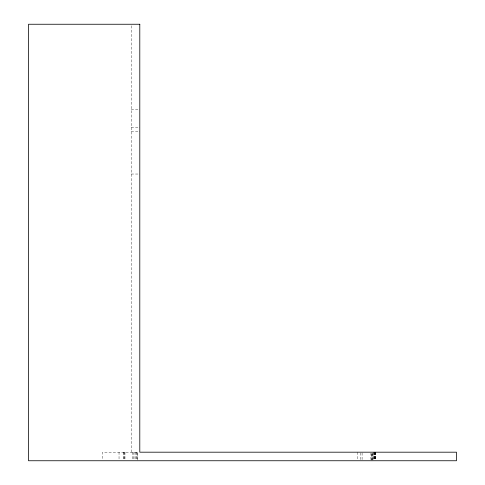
<?xml version="1.0" encoding="UTF-8"?>
<svg xmlns="http://www.w3.org/2000/svg" width="485" height="485" viewBox="0 0 485 485"><rect width="100%" height="100%" fill="white"/><g stroke="black" fill="none" stroke-linecap="round" stroke-linejoin="round"><path stroke-width="0.36" stroke-dasharray="2.42 1.82" d="M131.235 109.41L139.795 109.41M131.235 127.385L139.795 127.385M131.235 131.235L139.795 131.235M131.235 174.03L139.795 174.03M375.584 452.19L375.584 460.035M375.481 452.19L375.481 460.035M375.354 452.19L375.348 460.035M375.05 452.19L375.05 460.035M374.802 452.19L374.796 460.035M374.323 452.19L374.323 460.035M374.317 452.19L374.317 460.035M373.965 452.19L373.965 460.035M373.347 452.19L373.341 460.035M372.183 452.905L372.189 460.035M370.916 452.905L370.922 460.035M362.107 452.905L362.107 460.035M360.834 452.905L360.834 460.035M357.19 452.19L357.19 460.035M137.443 460.035L137.443 452.19L102.565 452.19L102.565 460.035M137.273 452.19L137.273 460.035M136.782 452.19L136.782 460.035M136 452.19L136 460.035M134.982 452.19L134.982 460.035M133.793 452.19L133.793 460.035M132.52 452.19L132.52 460.035M131.235 25.766L131.235 452.19M124.978 452.19L124.978 460.035M124.221 452.19L124.221 460.035M123.96 452.19L123.96 460.035M123.699 452.19L123.699 460.035M119.037 452.19L119.043 460.035M372.91 460.035L372.91 452.905L372.904 460.035M371.698 460.035L371.698 452.905L371.692 460.035"/><path stroke-width="0.73" d="M139.795 24.25L28.53 24.25L28.53 460.75L456.47 460.75L456.47 452.19L139.795 452.19L139.795 24.25"/></g></svg>
